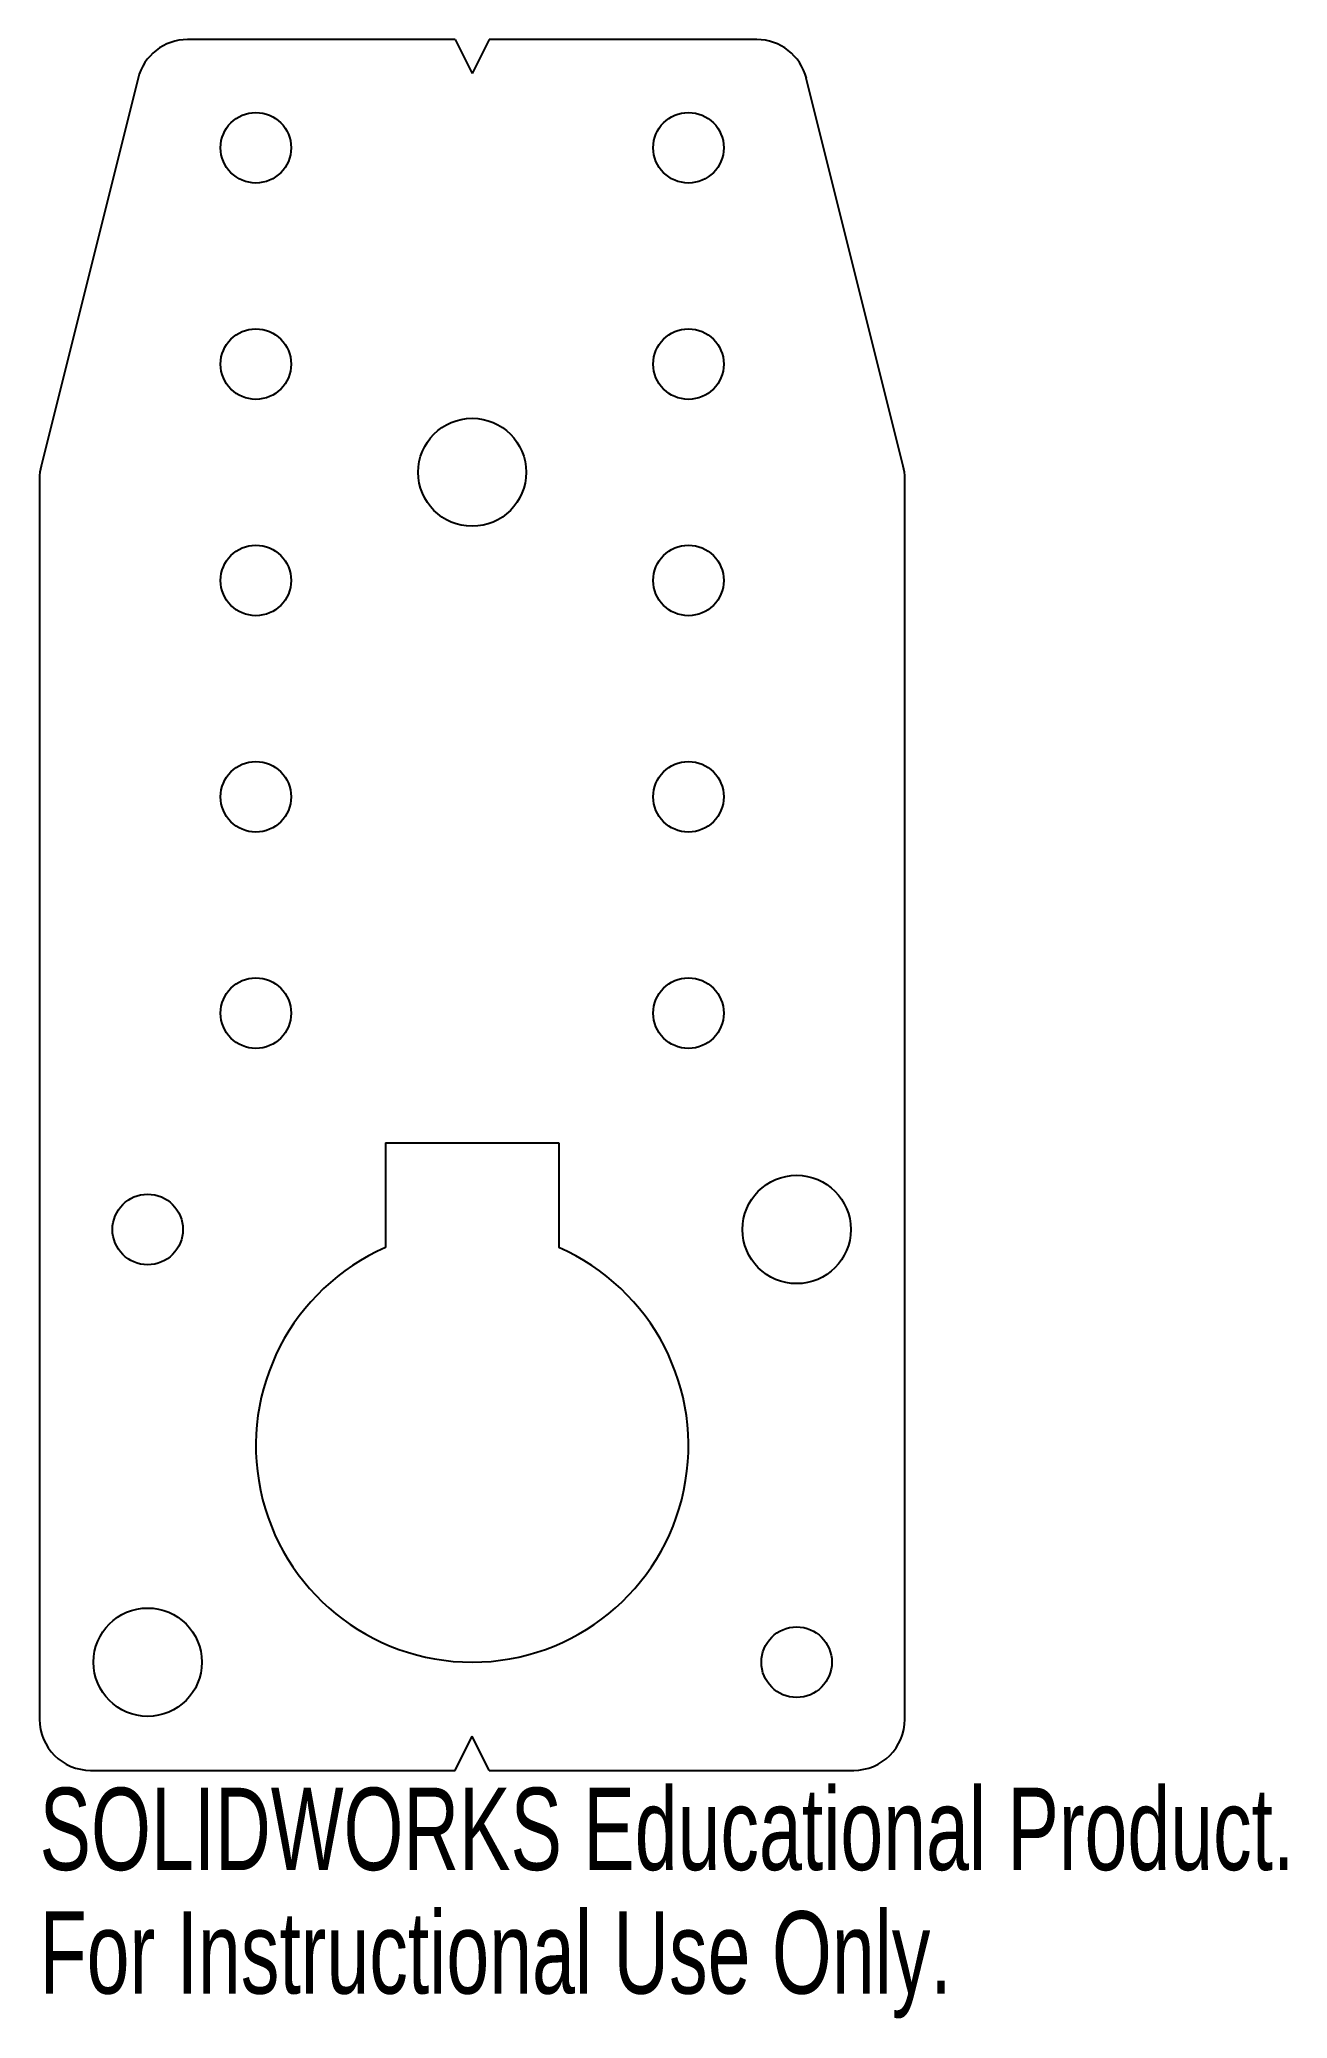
# Model space of a CAD drawing. Header units: millimetres. Extents: x -25 to 48, y -34 to 83.
import ezdxf

# ---------------------------------------------------------------- set-up
doc = ezdxf.new("R2010")
doc.units = ezdxf.units.MM
doc.styles.add('SLDTEXTSTYLE0', font='TXT', dxfattribs={"width": 0.7})

msp = doc.modelspace()

# ---------------------------------------------------------------- linework, layer by layer
at = {"color": 7, "linetype": 'Continuous', "lineweight": 25}
for p, q in [((-1, 82.55), (-16.71, 82.55)), ((-1, 82.55), (0, 80.55)), ((1, 82.55), (0, 80.55)), ((16.71, 82.55), (1, 82.55)), ((-19.62, 80.28), (-25.31, 57.51)), ((25.31, 57.51), (19.62, 80.28)), ((-25.4, 56.78), (-25.4, -16.05)), ((25.4, -16.05), (25.4, 56.78)), ((-5.08, 17.78), (5.08, 17.78)), ((-5.08, 17.78), (-5.08, 11.64)), ((5.08, 17.78), (5.08, 11.64)), ((-1, -19.05), (0, -17.05)), ((1, -19.05), (0, -17.05)), ((-22.4, -19.05), (-1, -19.05)), ((1, -19.05), (22.4, -19.05))]:
    msp.add_line(p, q, dxfattribs=at)
for centre, radius in [((-12.7, 76.2), 2.07), ((12.7, 76.2), 2.07), ((-12.7, 63.5), 2.07), ((12.7, 63.5), 2.07), ((0, 57.15), 3.17), ((-12.7, 50.8), 2.07), ((12.7, 50.8), 2.07), ((-12.7, 38.1), 2.07), ((12.7, 38.1), 2.07), ((-12.7, 25.4), 2.07), ((12.7, 25.4), 2.07), ((19.05, 12.7), 3.18), ((-19.05, 12.7), 2.07), ((-19.05, -12.7), 3.18), ((19.05, -12.7), 2.07)]:
    msp.add_circle(centre, radius, dxfattribs=at)
for centre, radius, start, end in [((-16.71, 79.55), 3, 90, 165.9638), ((16.71, 79.55), 3, 14.0362, 90), ((-22.4, 56.78), 3, 165.9638, 180), ((22.4, 56.78), 3, 0, 14.0362), ((0, 0), 12.7, 113.5782, 66.4218), ((-22.4, -16.05), 3, 180, 270), ((22.4, -16.05), 3, 270, 0)]:
    msp.add_arc(centre, radius, start, end, dxfattribs=at)

# ---------------------------------------------------------------- texts
at = {"color": 7, "linetype": 'Continuous', "char_height": 4.8336, "attachment_point": 1, "style": 'SLDTEXTSTYLE0'}
for s, insert in [('SOLIDWORKS Educational Product.', (-25.4, -20.07)), ('For Instructional Use Only.', (-25.4, -27.32))]:
    msp.add_mtext(s, dxfattribs=dict(at, insert=insert))

doc.saveas('drawing.dxf')
